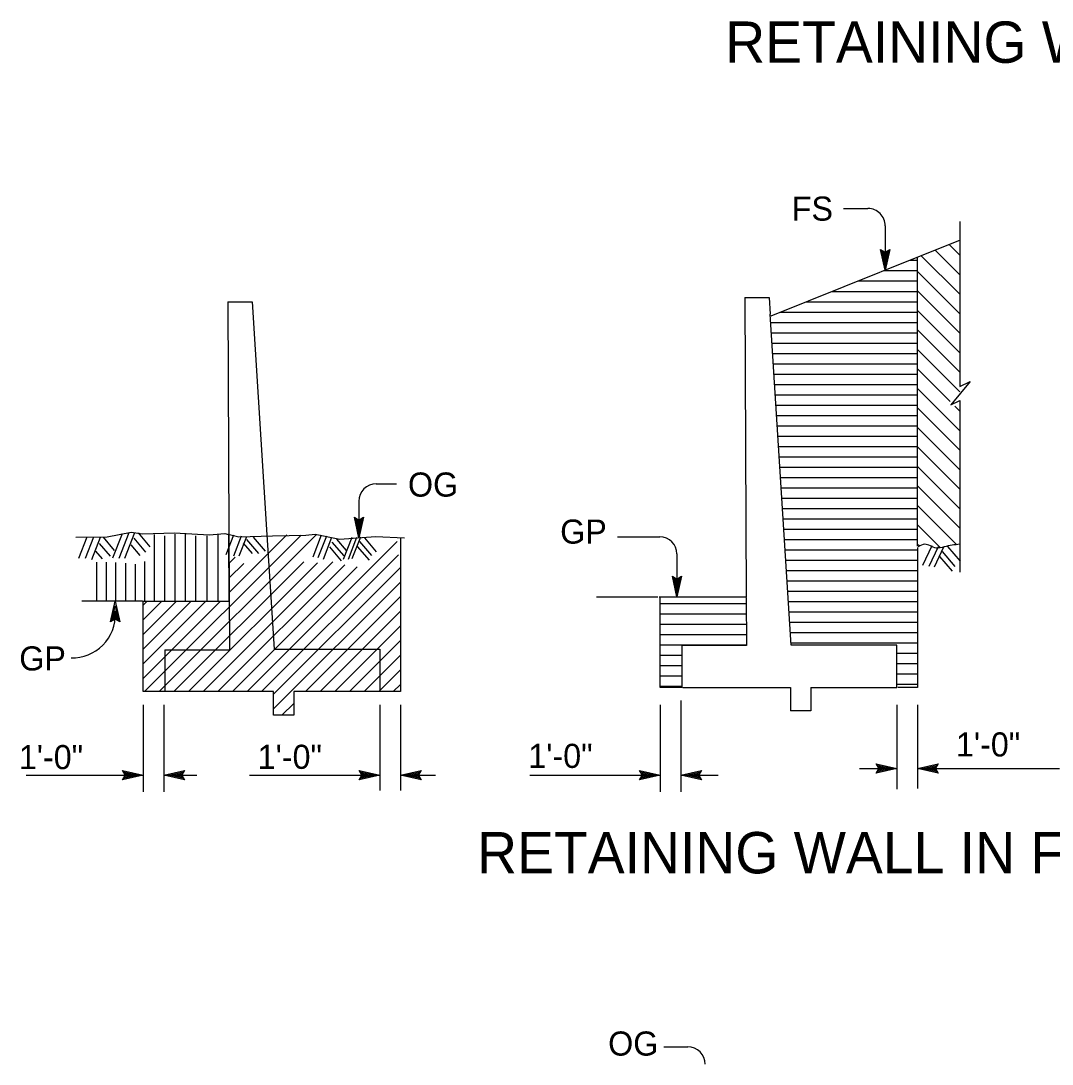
# Model space of a CAD drawing. Extents: x -894 to 866, y -476 to 714.
# Drawn here: x -476.2 to -177.1, y -174.5 to 128.2 of the extents above; entities that cross this region are included whole.
import ezdxf

# ---------------------------------------------------------------- set-up
doc = ezdxf.new("R2010")
doc.units = 0
for name, color, linetype in [('56 Stage 3 Anno', 7, 'Continuous'), ('57 Undefined', 7, 'Continuous'), ('59 Sndwall Anno', 7, 'Continuous'), ('60 Nongeo Data', 7, 'Continuous')]:
    doc.layers.add(name, color=color, linetype=linetype)

msp = doc.modelspace()

# ---------------------------------------------------------------- linework, layer by layer
at = {"layer": '56 Stage 3 Anno'}
for p, q in [((-237.62, 73.72), (-230.47, 73.72)), ((-225.47, 68.72), (-225.47, 55.81)), ((-225.47, 55.81), (-226.8, 61.81)), ((-226.8, 61.81), (-226.8, 61.81)), ((-226.8, 61.81), (-225.47, 61.01)), ((-225.48, 57.2), (-226.44, 61.58)), ((-225.47, 58.57), (-226.1, 61.4)), ((-225.47, 59.96), (-225.74, 61.16)), ((-225.47, 61.01), (-224.13, 61.81)), ((-224.13, 61.81), (-225.47, 55.81)), ((-224.49, 61.59), (-225.47, 57.19)), ((-224.85, 61.36), (-225.47, 58.57)), ((-225.19, 61.18), (-225.47, 59.96)), ((-224.13, 61.81), (-224.13, 61.81)), ((-225.47, 55.81), (-225.47, 55.81)), ((-373.13, -6.2), (-367.19, -6.2)), ((-378.13, -11.2), (-378.13, -21.87)), ((-378.13, -21.87), (-379.46, -15.87)), ((-379.46, -15.87), (-379.46, -15.87)), ((-379.46, -15.87), (-378.13, -16.67)), ((-378.14, -20.48), (-379.1, -16.1)), ((-378.13, -19.1), (-378.76, -16.28)), ((-378.13, -17.72), (-378.4, -16.51)), ((-378.13, -16.67), (-376.79, -15.87)), ((-376.79, -15.87), (-378.13, -21.87)), ((-377.15, -16.08), (-378.13, -20.49)), ((-377.51, -16.32), (-378.13, -19.1)), ((-377.85, -16.49), (-378.13, -17.72)), ((-376.79, -15.87), (-376.79, -15.87)), ((-378.13, -21.87), (-378.13, -21.87)), ((-303.14, -21.53), (-290.87, -21.53)), ((-285.87, -26.53), (-285.87, -39)), ((-285.87, -39), (-287.2, -33)), ((-287.2, -33), (-287.2, -33)), ((-287.2, -33), (-285.87, -33.8)), ((-285.88, -37.61), (-286.85, -33.23)), ((-285.87, -33.8), (-284.53, -33)), ((-284.53, -33), (-285.87, -39)), ((-284.89, -33.21), (-285.87, -37.62)), ((-284.53, -33), (-284.53, -33)), ((-285.87, -36.24), (-286.5, -33.41)), ((-285.87, -34.85), (-286.14, -33.65)), ((-285.25, -33.45), (-285.87, -36.24)), ((-285.6, -33.62), (-285.87, -34.85)), ((-285.87, -39), (-285.87, -39)), ((-450.16, -46.23), (-448.83, -40.23)), ((-449.81, -46.01), (-448.83, -41.61)), ((-448.83, -40.23), (-448.83, -40.23)), ((-448.83, -40.23), (-447.5, -46.23)), ((-448.82, -41.62), (-447.85, -45.99)), ((-449.45, -45.78), (-448.83, -42.99)), ((-449.1, -45.6), (-448.83, -44.37)), ((-448.83, -42.99), (-448.2, -45.82)), ((-448.83, -44.37), (-448.56, -45.58)), ((-448.83, -45.43), (-450.16, -46.23)), ((-450.16, -46.23), (-450.16, -46.23)), ((-447.5, -46.23), (-448.83, -45.43)), ((-447.5, -46.23), (-447.5, -46.23)), ((-284.72, -69.01), (-284.72, -88.87)), ((-440.69, -70.29), (-440.69, -95.58)), ((-434.69, -70.29), (-434.69, -95.58)), ((-372.06, -70.28), (-372.06, -95.17)), ((-366.06, -70.28), (-366.06, -95.17)), ((-290.72, -70.28), (-290.72, -95.54)), ((-284.72, -70.28), (-284.72, -95.54)), ((-222.1, -70.28), (-222.09, -94.74)), ((-216.1, -70.28), (-216.09, -94.61)), ((-227.3, -88.77), (-228.1, -87.43)), ((-228.1, -87.43), (-228.1, -87.43)), ((-228.1, -87.43), (-222.1, -88.77)), ((-227.88, -87.78), (-223.48, -88.77)), ((-216.1, -88.77), (-210.1, -87.44)), ((-210.1, -87.44), (-210.9, -88.77)), ((-210.1, -87.44), (-210.1, -87.44)), ((-474.66, -90.71), (-440.69, -90.71)), ((-445.89, -90.71), (-446.69, -89.37)), ((-446.69, -89.37), (-446.69, -89.37)), ((-446.69, -89.37), (-440.69, -90.71)), ((-445.89, -90.71), (-446.69, -89.37)), ((-446.69, -89.37), (-446.69, -89.37)), ((-446.69, -89.37), (-440.69, -90.71)), ((-440.69, -90.71), (-446.69, -92.04)), ((-446.69, -92.04), (-445.89, -90.71)), ((-440.69, -90.71), (-446.69, -92.04)), ((-446.69, -92.04), (-445.89, -90.71)), ((-446.47, -89.73), (-442.07, -90.71)), ((-446.47, -89.73), (-442.07, -90.71)), ((-442.08, -90.72), (-446.45, -91.69)), ((-442.08, -90.72), (-446.45, -91.69)), ((-443.45, -90.71), (-446.27, -91.34)), ((-443.45, -90.71), (-446.27, -91.34)), ((-446.24, -90.09), (-443.45, -90.71)), ((-446.24, -90.09), (-443.45, -90.71)), ((-446.06, -90.44), (-444.83, -90.71)), ((-446.06, -90.44), (-444.83, -90.71)), ((-444.83, -90.71), (-446.04, -90.98)), ((-444.83, -90.71), (-446.04, -90.98)), ((-440.69, -90.71), (-440.69, -90.71)), ((-440.69, -90.71), (-440.69, -90.71)), ((-434.69, -90.71), (-428.69, -89.38)), ((-434.69, -90.71), (-425.19, -90.71)), ((-428.69, -92.05), (-434.69, -90.71)), ((-434.69, -90.71), (-434.69, -90.71)), ((-428.9, -91.7), (-433.31, -90.72)), ((-433.3, -90.71), (-428.92, -89.74)), ((-431.92, -90.72), (-429.1, -90.09)), ((-429.14, -91.34), (-431.92, -90.72)), ((-430.54, -90.72), (-429.33, -90.45)), ((-429.31, -90.99), (-430.54, -90.72)), ((-428.69, -89.38), (-429.49, -90.71)), ((-429.49, -90.71), (-428.69, -92.05)), ((-428.69, -89.38), (-428.69, -89.38)), ((-409.88, -90.71), (-372.06, -90.71)), ((-377.26, -90.71), (-378.06, -89.37)), ((-378.06, -89.37), (-378.06, -89.37)), ((-378.06, -89.37), (-372.06, -90.71)), ((-372.06, -90.71), (-378.06, -92.04)), ((-378.06, -92.04), (-377.26, -90.71)), ((-377.85, -89.73), (-373.44, -90.71)), ((-373.45, -90.72), (-377.83, -91.69)), ((-374.82, -90.71), (-377.65, -91.34)), ((-377.61, -90.09), (-374.82, -90.71)), ((-377.44, -90.44), (-376.21, -90.71)), ((-376.21, -90.71), (-377.41, -90.98)), ((-372.06, -90.71), (-372.06, -90.71)), ((-366.06, -90.71), (-360.06, -89.38)), ((-360.06, -92.05), (-366.06, -90.71)), ((-366.06, -90.71), (-366.06, -90.71)), ((-366.06, -90.71), (-355.94, -90.71)), ((-360.28, -91.7), (-364.68, -90.72)), ((-364.67, -90.71), (-360.3, -89.74)), ((-363.3, -90.72), (-360.47, -90.09)), ((-360.51, -91.34), (-363.3, -90.72)), ((-361.92, -90.72), (-360.71, -90.45)), ((-360.69, -90.99), (-361.92, -90.72)), ((-360.06, -89.38), (-360.86, -90.71)), ((-360.86, -90.71), (-360.06, -92.05)), ((-360.06, -89.38), (-360.06, -89.38)), ((-328.6, -90.71), (-290.72, -90.71)), ((-295.92, -90.71), (-296.72, -89.37)), ((-296.72, -89.37), (-296.72, -89.37)), ((-296.72, -89.37), (-290.72, -90.71)), ((-295.92, -90.71), (-296.72, -89.37)), ((-296.72, -89.37), (-296.72, -89.37)), ((-296.72, -89.37), (-290.72, -90.71)), ((-290.72, -90.71), (-296.72, -92.04)), ((-296.72, -92.04), (-295.92, -90.71)), ((-290.72, -90.71), (-296.72, -92.04)), ((-296.72, -92.04), (-295.92, -90.71)), ((-296.5, -89.73), (-292.1, -90.71)), ((-296.5, -89.73), (-292.1, -90.71)), ((-292.11, -90.72), (-296.49, -91.69)), ((-292.11, -90.72), (-296.49, -91.69)), ((-293.48, -90.71), (-296.31, -91.34)), ((-293.48, -90.71), (-296.31, -91.34)), ((-296.27, -90.09), (-293.48, -90.71)), ((-296.27, -90.09), (-293.48, -90.71)), ((-296.09, -90.44), (-294.86, -90.71)), ((-296.09, -90.44), (-294.86, -90.71)), ((-294.86, -90.71), (-296.07, -90.98)), ((-294.86, -90.71), (-296.07, -90.98)), ((-290.72, -90.71), (-290.72, -90.71)), ((-290.72, -90.71), (-290.72, -90.71)), ((-284.72, -90.71), (-278.72, -89.38)), ((-284.72, -90.71), (-273.94, -90.71)), ((-278.72, -92.05), (-284.72, -90.71)), ((-284.72, -90.71), (-284.72, -90.71)), ((-278.94, -91.7), (-283.34, -90.72)), ((-283.33, -90.71), (-278.95, -89.74)), ((-281.96, -90.72), (-279.13, -90.09)), ((-279.17, -91.34), (-281.96, -90.72)), ((-280.58, -90.72), (-279.37, -90.45)), ((-279.35, -90.99), (-280.58, -90.72)), ((-278.72, -89.38), (-279.52, -90.71)), ((-279.52, -90.71), (-278.72, -92.05)), ((-278.72, -89.38), (-278.72, -89.38)), ((-232.9, -88.77), (-222.1, -88.77)), ((-222.1, -88.77), (-228.1, -90.1)), ((-228.1, -90.1), (-227.3, -88.77)), ((-228.1, -90.1), (-228.1, -90.1)), ((-223.49, -88.77), (-227.86, -89.74)), ((-224.86, -88.77), (-227.68, -89.39)), ((-227.65, -88.14), (-224.86, -88.77)), ((-227.47, -88.49), (-226.24, -88.76)), ((-226.24, -88.76), (-227.45, -89.03)), ((-222.1, -88.77), (-222.1, -88.77)), ((-210.1, -90.11), (-216.1, -88.77)), ((-216.1, -88.77), (-216.1, -88.77)), ((-216.1, -88.77), (-174.92, -88.77)), ((-210.31, -89.75), (-214.72, -88.77)), ((-214.7, -88.76), (-210.33, -87.8)), ((-213.33, -88.77), (-210.51, -88.14)), ((-210.55, -89.39), (-213.33, -88.77)), ((-211.95, -88.77), (-210.74, -88.5)), ((-210.72, -89.05), (-211.95, -88.77)), ((-210.9, -88.77), (-210.1, -90.11)), ((-210.1, -90.11), (-210.1, -90.11)), ((-446.69, -92.04), (-446.69, -92.04)), ((-446.69, -92.04), (-446.69, -92.04)), ((-428.69, -92.05), (-428.69, -92.05)), ((-378.06, -92.04), (-378.06, -92.04)), ((-360.06, -92.05), (-360.06, -92.05)), ((-296.72, -92.04), (-296.72, -92.04)), ((-296.72, -92.04), (-296.72, -92.04)), ((-278.72, -92.05), (-278.72, -92.05)), ((-289.72, -169.55), (-282.72, -169.55))]:
    msp.add_line(p, q, dxfattribs=at)
for centre, radius, start, end in [((-230.47, 68.72), 5, 0.0032, 90.0032), ((-373.13, -11.2), 5, 90, 180), ((-290.87, -26.53), 5, 0.0033, 90), ((-461.37, -44.1), 12.59, 268.8303, 1.8121), ((-282.72, -174.55), 5, 0, 90)]:
    msp.add_arc(centre, radius, start, end, dxfattribs=at)
at = {"layer": '59 Sndwall Anno'}
for p, q in [((-446.83, -20.68), (-449.56, -27.75)), ((-444.88, -20.4), (-447.74, -27.81)), ((-443.22, -20.4), (-446.09, -27.84)), ((-442.2, -20.43), (-438.74, -24.48)), ((-414.49, -21.09), (-416.71, -26.82)), ((-389.1, -21.09), (-391.54, -27.41)), ((-457.09, -21.65), (-459.47, -27.8)), ((-455.15, -21.65), (-457.55, -27.85)), ((-453.21, -21.79), (-455.71, -28.27)), ((-453.44, -23.48), (-450.32, -27.14)), ((-452.33, -21.67), (-449.08, -25.48)), ((-444.28, -23.89), (-441.66, -26.96)), ((-443.45, -21.95), (-439.99, -26)), ((-412.27, -21.37), (-414.5, -27.15)), ((-410.75, -21.51), (-412.93, -27.16)), ((-411.67, -23.34), (-409.11, -26.35)), ((-410.7, -22.37), (-407.24, -26.42)), ((-408.76, -21.67), (-405.3, -25.72)), ((-387.57, -21.37), (-390.01, -27.69)), ((-386.05, -21.79), (-388.49, -28.11)), ((-386, -23.06), (-382.54, -27.11)), ((-384.61, -22.23), (-381.79, -25.54)), ((-380.22, -21.79), (-382.66, -28.11)), ((-378.83, -21.79), (-381.27, -28.11)), ((-377.72, -21.65), (-380.16, -27.97)), ((-377.95, -22.92), (-374.5, -26.97)), ((-376.56, -21.81), (-373.11, -25.86)), ((-211.91, -24.12), (-214.68, -29.87)), ((-454.55, -25.7), (-452.6, -27.98)), ((-386.69, -24.45), (-383.24, -28.5)), ((-378.65, -24.31), (-375.19, -28.36)), ((-210.08, -24.43), (-212.84, -30.17)), ((-208.54, -24.58), (-211.31, -30.33)), ((-209.69, -27.22), (-206.04, -31.5)), ((-208.93, -25.84), (-205.27, -30.12)), ((-207.4, -24.31), (-203.74, -28.59))]:
    msp.add_line(p, q, dxfattribs=at)
for points in [[(-203.83, 54.5), (-210.96, 61.64)], [(-203.83, 60.16), (-206.92, 63.25)], [(-218.36, 58.68), (-216.1, 58.68)], [(-203.83, 48.85), (-215.01, 60.02)], [(-225.87, 55.68), (-216.1, 55.68)], [(-203.83, 43.19), (-216.1, 55.46)], [(-233.38, 52.68), (-216.1, 52.68)], [(-240.89, 49.68), (-216.1, 49.68)], [(-203.83, 37.53), (-216.1, 49.81)], [(-248.41, 46.68), (-216.1, 46.68)], [(-255.92, 43.68), (-216.1, 43.68)], [(-203.83, 31.88), (-216.1, 44.15)], [(-258.65, 40.68), (-216.1, 40.68)], [(-258.46, 37.68), (-216.1, 37.68)], [(-203.83, 26.22), (-216.1, 38.49)], [(-258.27, 34.68), (-216.1, 34.68)], [(-258.08, 31.68), (-216.1, 31.68)], [(-203.83, 20.56), (-216.1, 32.83)], [(-257.89, 28.68), (-216.1, 28.68)], [(-257.7, 25.68), (-216.1, 25.68)], [(-206.62, 17.7), (-216.1, 27.18)], [(-257.51, 22.68), (-216.1, 22.68)], [(-203.83, 9.25), (-216.1, 21.52)], [(-257.32, 19.68), (-216.1, 19.68)], [(-257.13, 16.68), (-216.1, 16.68)], [(-203.83, 3.59), (-216.1, 15.86)], [(-203.83, 14.9), (-205.25, 16.32)], [(-256.94, 13.68), (-216.1, 13.68)], [(-256.75, 10.68), (-216.1, 10.68)], [(-203.83, -2.07), (-216.1, 10.21)], [(-256.56, 7.68), (-216.1, 7.68)], [(-256.38, 4.68), (-216.1, 4.68)], [(-203.83, -7.72), (-216.1, 4.55)], [(-256.19, 1.68), (-216.1, 1.68)], [(-256, -1.32), (-216.1, -1.32)], [(-203.83, -13.38), (-216.1, -1.11)], [(-255.81, -4.32), (-216.1, -4.32)], [(-255.62, -7.32), (-216.1, -7.32)], [(-203.83, -19.04), (-216.1, -6.77)], [(-255.43, -10.32), (-216.1, -10.32)], [(-255.24, -13.32), (-216.1, -13.32)], [(-204.68, -23.84), (-216.1, -12.42)], [(-255.05, -16.32), (-216.1, -16.32)], [(-209.54, -24.64), (-216.1, -18.08)], [(-440.28, -66.46), (-394.86, -21.04)], [(-437.44, -40.23), (-437.44, -20.87)], [(-436.04, -66.46), (-390.52, -20.95)], [(-431.44, -40.23), (-431.44, -20.76)], [(-428.44, -40.23), (-428.44, -20.76)], [(-418.95, -40.11), (-418.95, -20.87)], [(-415.74, -37.68), (-399.03, -20.97)], [(-254.86, -19.32), (-216.1, -19.32)], [(-434.44, -40.23), (-434.44, -21.22)], [(-425.44, -40.23), (-425.44, -21.22)], [(-422.19, -40.23), (-422.19, -21.22)], [(-410.58, -66.46), (-366.99, -22.87)], [(-254.67, -22.32), (-216.1, -22.32)], [(-406.34, -66.46), (-366.69, -26.81)], [(-254.48, -25.32), (-216.1, -25.32)], [(-454.12, -40.25), (-454.12, -28.91)], [(-451.37, -40.25), (-451.37, -28.91)], [(-448.62, -40.35), (-448.62, -29)], [(-445.78, -40.18), (-445.78, -29.17)], [(-442.9, -40.23), (-442.9, -29.46)], [(-440.27, -40.13), (-440.27, -28.72)], [(-431.79, -66.46), (-394.14, -28.8)], [(-427.55, -66.46), (-390.15, -29.05)], [(-423.31, -66.46), (-385.65, -28.8)], [(-419.07, -66.46), (-382.24, -29.63)], [(-415.78, -29.23), (-414.03, -27.48)], [(-415.76, -33.46), (-411.55, -29.24)], [(-414.82, -66.46), (-378.6, -30.24)], [(-254.29, -28.32), (-216.1, -28.32)], [(-402.87, -67.23), (-366.06, -30.43)], [(-254.1, -31.32), (-216.1, -31.32)], [(-402.87, -71.47), (-366.06, -34.67)], [(-253.92, -34.32), (-216.1, -34.32)], [(-393.61, -66.46), (-366.06, -38.91)], [(-253.73, -37.32), (-216.1, -37.32)], [(-440.69, -62.62), (-418.3, -40.23)], [(-440.69, -58.38), (-422.54, -40.23)], [(-440.69, -54.14), (-426.78, -40.23)], [(-440.69, -49.9), (-431.02, -40.23)], [(-440.69, -45.65), (-435.26, -40.23)], [(-440.69, -41.41), (-439.51, -40.23)], [(-290.72, -40.89), (-265.75, -40.89)], [(-253.54, -40.32), (-216.1, -40.32)], [(-389.37, -66.46), (-366.06, -43.15)], [(-290.72, -43.89), (-265.73, -43.89)], [(-253.35, -43.32), (-216.1, -43.32)], [(-385.13, -66.46), (-366.06, -47.4)], [(-290.72, -46.89), (-265.72, -46.89)], [(-253.16, -46.32), (-216.1, -46.32)], [(-290.72, -49.89), (-265.7, -49.89)], [(-252.97, -49.32), (-216.1, -49.32)], [(-380.88, -66.46), (-366.06, -51.64)], [(-290.72, -52.89), (-265.69, -52.89)], [(-252.78, -52.32), (-216.1, -52.32)], [(-376.64, -66.46), (-366.06, -55.88)], [(-290.72, -55.89), (-284.46, -55.89)], [(-222.1, -55.32), (-216.1, -55.32)], [(-372.4, -66.46), (-366.06, -60.12)], [(-290.72, -58.89), (-284.46, -58.89)], [(-222.1, -58.32), (-216.1, -58.32)], [(-290.72, -61.89), (-284.46, -61.89)], [(-222.1, -61.32), (-216.1, -61.32)], [(-368.16, -66.46), (-366.06, -64.37)], [(-222.1, -64.32), (-216.1, -64.32), (-216.1, -64.32)], [(-400.46, -73.31), (-397.04, -69.89)]]:
    msp.add_lwpolyline(points, dxfattribs=at)
at = {"layer": '60 Nongeo Data'}
for p, q in [((-203.86, 69.97), (-203.86, 22.09)), ((-216.16, 59.56), (-203.83, 64.49)), ((-258.6, 42.62), (-216.16, 59.56)), ((-216.1, -24.3), (-216.1, 59.45)), ((-416.18, 46.67), (-409.07, 46.67)), ((-416.18, 46.67), (-415.83, -20.23)), ((-409.07, 46.67), (-404.8, -20.97)), ((-266.22, 47.9), (-259.1, 47.9)), ((-266.22, 47.9), (-265.76, -39)), ((-259.1, 47.9), (-258.8, 43.04)), ((-252.74, -52.95), (-258.8, 43.04)), ((-200.81, 23.51), (-206.47, 16.77)), ((-203.86, 22.09), (-200.81, 23.51)), ((-206.47, 16.77), (-203.83, 18)), ((-203.83, 18), (-203.83, -31.78)), ((-415.83, -20.23), (-415.65, -54.33)), ((-415.73, -40.21), (-415.83, -20.98)), ((-404.8, -20.97), (-402.71, -54.18)), ((-366.07, -21.88), (-366.06, -66.46)), ((-216.1, -24.64), (-216.1, -65.23)), ((-309.18, -39), (-291.43, -39)), ((-291.08, -39), (-265.72, -39)), ((-290.72, -65.22), (-290.72, -39)), ((-265.76, -39.11), (-265.69, -53.1)), ((-440.92, -40.23), (-458.49, -40.23)), ((-440.92, -40.23), (-415.65, -40.23)), ((-440.69, -66.45), (-440.69, -40.23)), ((-434.47, -54.33), (-415.65, -54.33)), ((-434.43, -54.33), (-434.43, -66.46)), ((-402.71, -54.18), (-372.06, -54.18)), ((-372.06, -54.18), (-372.06, -66.47)), ((-265.69, -53.1), (-284.5, -53.1)), ((-284.46, -53.1), (-284.46, -65.23)), ((-222.1, -52.95), (-252.74, -52.95)), ((-222.1, -65.24), (-222.1, -52.95)), ((-402.87, -66.46), (-440.69, -66.46)), ((-402.87, -73.31), (-402.87, -66.46)), ((-366.06, -66.46), (-397.04, -66.46)), ((-397.04, -66.46), (-397.04, -73.31)), ((-366.05, -66.46), (-366.05, -66.46)), ((-284.37, -65.23), (-290.72, -65.23)), ((-284.19, -65.23), (-252.9, -65.23)), ((-252.9, -65.23), (-252.9, -72.08)), ((-247.08, -65.23), (-247.08, -72.08)), ((-247.08, -65.23), (-222.1, -65.23)), ((-216.1, -65.23), (-221.85, -65.23)), ((-216.08, -65.23), (-216.08, -65.23)), ((-247.08, -72.08), (-252.9, -72.08)), ((-397.04, -73.31), (-402.87, -73.31))]:
    msp.add_line(p, q, dxfattribs=at)
for points in [[(-460.26, -21.64), (-451.11, -21.59), (-444.21, -20.18), (-440.9, -20.64), (-431.6, -20.35), (-421.58, -20.95), (-416.98, -20.6), (-416, -20.83)], [(-416.06, -20.82), (-412.92, -21.56), (-403.21, -21.26), (-393.56, -21.07), (-390.86, -20.79), (-383.69, -22.22), (-373.33, -21.41), (-364.87, -21.83)], [(-215.54, -24.29), (-216.1, -23.74)], [(-290.72, -64.89), (-284.46, -64.89)]]:
    msp.add_lwpolyline(points, dxfattribs=at)
msp.add_spline([(-203.83, -23.7), (-208.37, -24.45), (-210.67, -24.82), (-214.04, -23.71), (-215.92, -24.44)], degree=3, dxfattribs=at)

# ---------------------------------------------------------------- texts
at = {"layer": '57 Undefined'}
for s, height, p in [('RETAINING WALL IN FILL', 12, (-271.87, 115.98)), ('FS ', 7, (-252.58, 70.18)), ('OG ', 7, (-363.9, -9.88)), ('GP ', 7, (-319.76, -23.53)), ('GP ', 7, (-476.65, -60.33)), ('1\'-0"', 7, (-204.95, -85.28)), ('1\'-0"', 7, (-328.99, -88.6)), ('1\'-0"', 7, (-476.77, -88.96)), ('1\'-0"', 7, (-407.49, -88.87)), ('RETAINING WALL IN FILL AND CUT', 12, (-343.85, -119.2)), ('OG ', 7, (-305.84, -172.07))]:
    msp.add_text(s, height=height, dxfattribs=at).set_placement(p)

doc.saveas('drawing.dxf')
